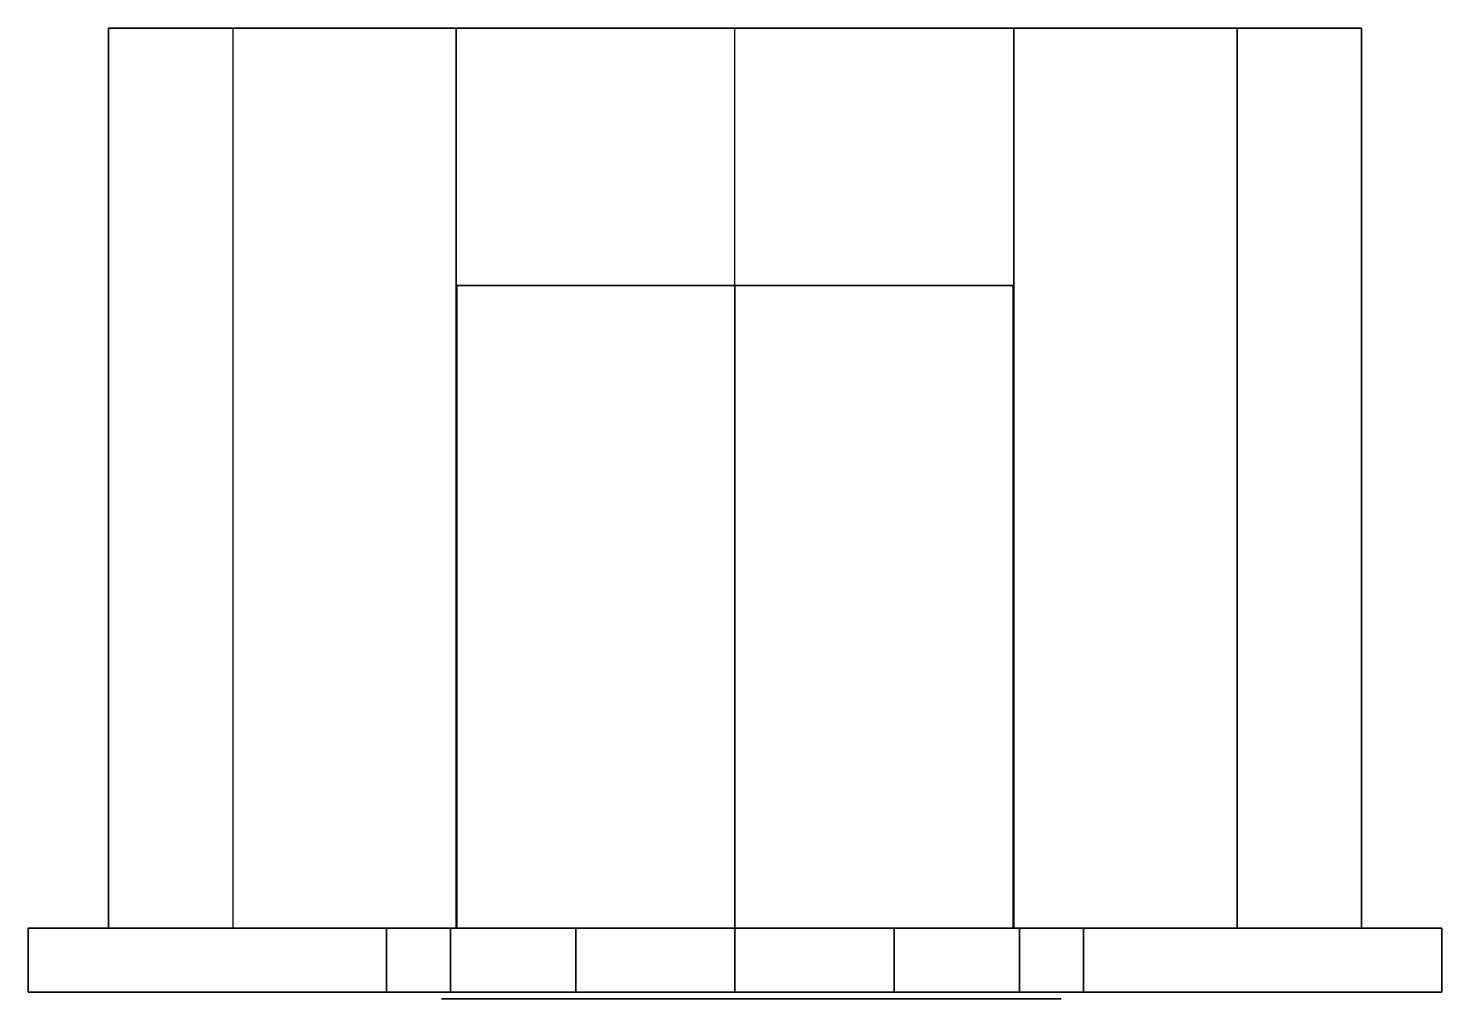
# Model space of a CAD drawing. Extents: x -11 to 11, y -1.1 to 14.
import ezdxf

# ---------------------------------------------------------------- set-up
doc = ezdxf.new("R2010")
doc.units = 0
doc.header["$MEASUREMENT"] = 0
doc.layers.add('ACESSORIOS', color=8, linetype='Continuous')
doc.layers.add('FURO', color=178, linetype='Continuous')

msp = doc.modelspace()

# ---------------------------------------------------------------- linework, layer by layer
at = {"layer": 'ACESSORIOS', "extrusion": (0, -1, 0)}
for p, q in [((0, 0, -9.5), (-11, 0, -9.5)), ((-11, 0, -9.5), (-11, 0, 0.5)), ((-5.423, 0, 33.419), (-11, 0, 0.5)), ((-5.423, 0, 33.419), (-11, 0, 0.5)), ((0, 0, -9.5), (11, 0, -9.5)), ((5.423, 0, 33.419), (11, 0, 0.5)), ((11, 0, 0.5), (5.423, 0, 33.419)), ((11, 0, -9.5), (11, 0, 0.5)), ((0, -1, -9.5), (-11, -1, -9.5)), ((-11, -1, -9.5), (-11, -1, 0.5)), ((-5.423, -1, 33.419), (-11, -1, 0.5)), ((0, -1, -9.5), (11, -1, -9.5)), ((5.423, -1, 33.419), (11, -1, 0.5)), ((11, -1, -9.5), (11, -1, 0.5))]:
    msp.add_line(p, q, dxfattribs=at)
msp.add_arc((0, 32.498, 1), 5, 179.9819, 180, dxfattribs=at)
at = {"layer": 'ACESSORIOS'}
for points, invisible_edges in [([(9.749, 14, -2.716), (-9.749, 14, -2.716), (-4.339, 14, -9.5), (4.339, 14, -9.5)], 1), ([(9.749, 14, -2.716), (7.818, 14, 5.745), (-7.818, 14, 5.745), (-9.749, 14, -2.716)], 10), ([(7.818, 14, 5.745), (0, 14, 9.51), (-7.818, 14, 5.745), (7.818, 14, 5.745)], 4), ([(4.33, 10, 30), (4.33, 10, 35), (-4.33, 10, 30), (0, 10, 27.5)], 2), ([(4.33, 10, 35), (0, 10, 37.5), (-4.33, 10, 35), (-4.33, 10, 30)], 8), ([(11, 0, 0.5), (-11, 0, 0.5), (-11, 0, -9.5), (11, 0, -9.5)], 1), ([(5.423, 0, 33.419), (-5.423, 0, 33.419), (-11, 0, 0.5), (11, 0, 0.5)], 5), ([(-5.423, 0, 33.419), (-4.426, 0, 35.765), (-3.615, 0, 33.419), (-5.423, 0, 33.419)], 6), ([(-4.426, 0, 35.765), (-2.479, 0, 37.409), (-1.808, 0, 33.419), (-3.615, 0, 33.419)], 14), ([(-2.479, 0, 37.409), (0, 0, 38), (0, 0, 33.419), (-1.808, 0, 33.419)], 14), ([(0, 0, 38), (2.479, 0, 37.409), (1.808, 0, 33.419), (0, 0, 33.419)], 14), ([(2.479, 0, 37.409), (4.426, 0, 35.765), (3.615, 0, 33.419), (1.808, 0, 33.419)], 14), ([(4.426, 0, 35.765), (5.423, 0, 33.419), (5.423, 0, 33.419), (3.615, 0, 33.419)], 12), ([(11, -1, 0.5), (11, -1, -9.5), (-11, -1, -9.5), (-11, -1, 0.5)], 8), ([(11, -1, 0.5), (-11, -1, 0.5), (-5.423, -1, 33.419), (5.423, -1, 33.419)], 5), ([(-5.423, -1, 33.419), (-4.426, -1, 35.765), (-3.615, -1, 33.419), (-5.423, -1, 33.419)], 6), ([(-4.426, -1, 35.765), (-2.479, -1, 37.409), (-1.808, -1, 33.419), (-3.615, -1, 33.419)], 14), ([(-2.479, -1, 37.409), (0, -1, 38), (0, -1, 33.419), (-1.808, -1, 33.419)], 14), ([(0, -1, 38), (2.479, -1, 37.409), (1.808, -1, 33.419), (0, -1, 33.419)], 14), ([(2.479, -1, 37.409), (4.426, -1, 35.765), (3.615, -1, 33.419), (1.808, -1, 33.419)], 14), ([(4.426, -1, 35.765), (5.423, -1, 33.419), (5.423, -1, 33.419), (3.615, -1, 33.419)], 12)]:
    msp.add_3dface(points, dxfattribs=dict(at, invisible_edges=invisible_edges))
for points in [[(-4.33, 0, 34.998), (-4.33, 0, 29.998), (-4.33, 10, 30), (-4.33, 10, 35)], [(0, 0, 37.498), (-4.33, 0, 34.998), (-4.33, 10, 35), (0, 10, 37.5)], [(-4.33, 0, 29.998), (0, 0, 27.498), (0, 10, 27.5), (-4.33, 10, 30)], [(0, 0, 27.498), (4.33, 0, 29.998), (4.33, 10, 30), (0, 10, 27.5)], [(4.33, 0, 34.998), (0, 0, 37.498), (0, 10, 37.5), (4.33, 10, 35)], [(4.33, 0, 29.998), (4.33, 0, 34.998), (4.33, 10, 35), (4.33, 10, 30)], [(-5.423, -1, 33.419), (-11, -1, 0.5), (-11, 0, 0.5), (-5.423, 0, 33.419)], [(-11, -1, 0.5), (-11, -1, -9.5), (-11, 0, -9.5), (-11, 0, 0.5)], [(-11, -1, -9.5), (11, -1, -9.5), (11, 0, -9.5), (-11, 0, -9.5)], [(5.423, -1, 33.419), (5.423, 0, 33.419), (11, 0, 0.5), (11, -1, 0.5)], [(11, -1, 0.5), (11, 0, 0.5), (11, 0, -9.5), (11, -1, -9.5)]]:
    msp.add_3dface(points, dxfattribs=at)
at = {"layer": 'FURO', "extrusion": (0, -1, 0)}
for p, q in [((-4.568, -1.1, -9.5), (5.076, -1.1, -9.5)), ((-4.568, -1.1, -9.5), (-2.652, -1.1, -0.056)), ((5.076, -1.1, -9.5), (3.159, -1.1, -0.056))]:
    msp.add_line(p, q, dxfattribs=at)

# ---------------------------------------------------------------- meshes
at = {"layer": 'ACESSORIOS'}
mesh = msp.add_polymesh((2, 7), dxfattribs=dict(at, n_close=True))
for k, corner in enumerate([(0, 14, 9.51), (7.818, 14, 5.745), (9.749, 14, -2.716), (4.339, 14, -9.5), (-4.339, 14, -9.5), (-9.749, 14, -2.716), (-7.818, 14, 5.745), (0, 0, 9.51), (7.818, 0, 5.745), (9.749, 0, -2.716), (4.339, 0, -9.5), (-4.339, 0, -9.5), (-9.749, 0, -2.716), (-7.818, 0, 5.745)]):
    mesh.set_mesh_vertex(divmod(k, 7), corner)
mesh = msp.add_polymesh((2, 6), dxfattribs=dict(at, n_close=True))
for k, corner in enumerate([(0, 10, 27.5), (4.33, 10, 30), (4.33, 10, 35), (0, 10, 37.5), (-4.33, 10, 35), (-4.33, 10, 30), (0, 0, 27.498), (4.33, 0, 29.998), (4.33, 0, 34.998), (0, 0, 37.498), (-4.33, 0, 34.998), (-4.33, 0, 29.998)]):
    mesh.set_mesh_vertex(divmod(k, 6), corner)
mesh = msp.add_polymesh((2, 7), dxfattribs=at)
for k, corner in enumerate([(-5.423, 0, 33.419), (-4.426, 0, 35.765), (-2.479, 0, 37.409), (0, 0, 38), (2.479, 0, 37.409), (4.426, 0, 35.765), (5.423, 0, 33.419), (-5.423, -1, 33.419), (-4.426, -1, 35.765), (-2.479, -1, 37.409), (0, -1, 38), (2.479, -1, 37.409), (4.426, -1, 35.765), (5.423, -1, 33.419)]):
    mesh.set_mesh_vertex(divmod(k, 7), corner)
at = {"layer": 'FURO'}
mesh = msp.add_polymesh((2, 5), dxfattribs=at)
for k, corner in enumerate([(3.159, -1.1, -0.056), (2.13, -1.1, 1.65), (0.254, -1.1, 2.32), (-1.623, -1.1, 1.65), (-2.652, -1.1, -0.056), (5.076, -1.1, -9.5), (2.665, -1.1, -9.5), (0.254, -1.1, -9.5), (-2.157, -1.1, -9.5), (-4.568, -1.1, -9.5)]):
    mesh.set_mesh_vertex(divmod(k, 5), corner)

doc.saveas('drawing.dxf')
